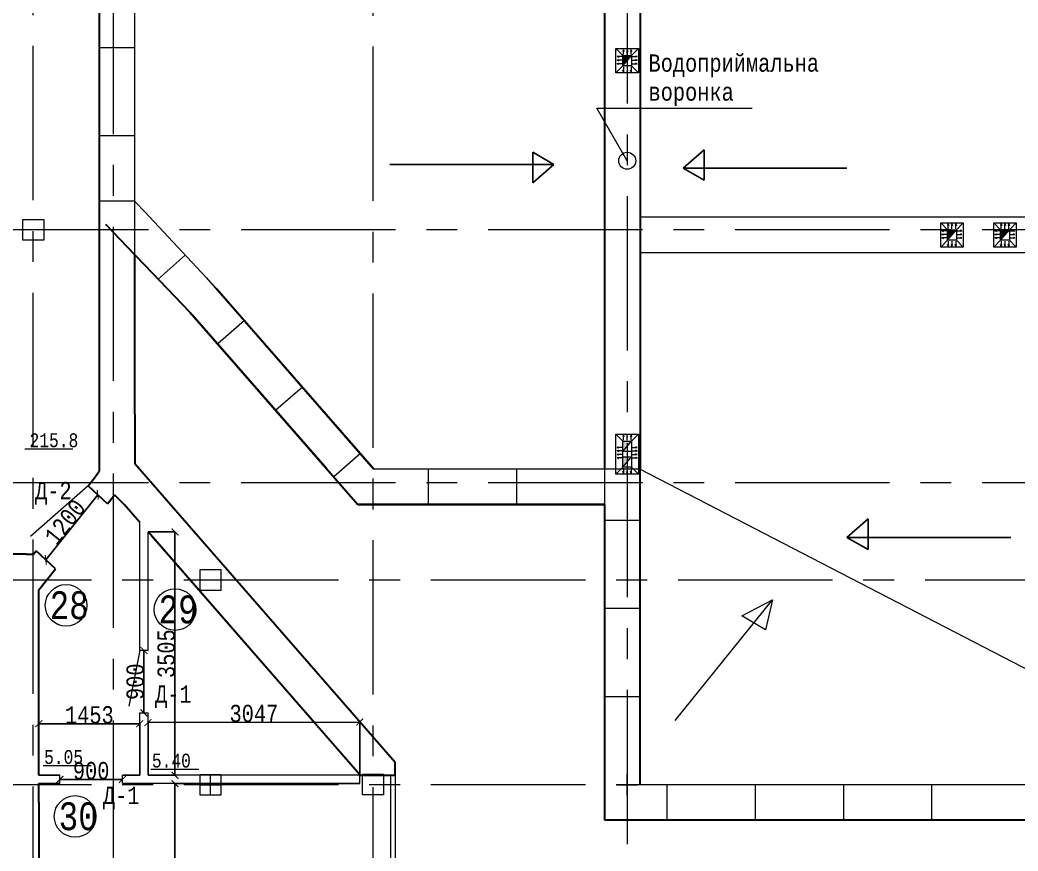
# Model space of a CAD drawing. Header units: millimetres. Extents: x -689206 to 4969298, y -1019800 to 703299.
# Drawn here: x 544764 to 559133, y -640249 to -628277 of the extents above; entities that cross this region are included whole.
import ezdxf

# ---------------------------------------------------------------- set-up
doc = ezdxf.new("R2010")
doc.units = ezdxf.units.MM
doc.linetypes.add('JIS_02_4.0', pattern=[5.5, 4, -1.5])
doc.linetypes.add('осеваяX2', pattern=[101.6, 63.5, -12.7, 12.7, -12.7])
doc.layers.add('кровля', color=211, linetype='Continuous')
doc.layers.add('четотам', color=7, linetype='Continuous')
for name, color, linetype, lineweight in [('несущие', 7, 'Continuous', 30), ('РАЗМЕРЫ', 7, 'Continuous', 9), ('сваи', 7, 'JIS_02_4.0', 30), ('стены', 7, 'Continuous', 20)]:
    doc.layers.add(name, color=color, linetype=linetype, lineweight=lineweight)
doc.styles.add('Аннотативный', font='isocteur.ttf', dxfattribs={"width": 0.7, "height": 250})
doc.dimstyles.new('Аннотативный', dxfattribs={"dimscale": 0, "dimtxt": 250, "dimasz": 100, "dimexe": 1.25, "dimexo": 0.625, "dimtad": 1, "dimdec": 0, "dimtxsty": 'Аннотативный', "dimblk": 'ARCHTICK', "dimcen": 2.5, "dimadec": 0, "dimazin": 0, "dimtfac": 1, "dimtdec": 0, "dimtmove": 0, "dimatfit": 3, "dimfxl": 1, "dimarcsym": 0})

# ---------------------------------------------------------------- blocks, each defined once
blk = doc.blocks.new('_ArchTick')
at = {"color": 0, "linetype": 'ByBlock', "const_width": 0.15}
blk.add_lwpolyline([(-0.5, -0.5), (0.5, 0.5)], dxfattribs=at)
blk = doc.blocks.new('*D4127')
at = {"layer": 'Defpoints', "color": 0, "lineweight": 9, "transparency": 16777216}
for p in [(546609, -635653), (546996, -635653), (546609, -639158)]:
    blk.add_point(p, dxfattribs=at)
at = {"layer": 'стены', "color": 0, "lineweight": -2, "transparency": 16777216}
for p, q in [((546610, -635653), (546998, -635653)), ((546996, -639158), (546996, -635653)), ((546610, -639158), (546998, -639158))]:
    blk.add_line(p, q, dxfattribs=at)
at = {"layer": 'стены', "color": 0, "lineweight": -2, "transparency": 16777216, "xscale": 100, "yscale": 100, "zscale": 100}
for p, rotation in [((546996, -635653), 90), ((546996, -639158), 270)]:
    blk.add_blockref('_ArchTick', p, dxfattribs=dict(at, rotation=rotation))
at = {"layer": 'стены', "color": 0, "lineweight": 5, "transparency": 16777216, "insert": (546871, -637406), "char_height": 250, "attachment_point": 5, "rotation": 90, "style": 'Аннотативный'}
blk.add_mtext('3505', dxfattribs=at)
blk = doc.blocks.new('*D4128')
at = {"layer": 'Defpoints', "color": 0, "lineweight": 9, "transparency": 16777216}
for p in [(549655, -638391), (546609, -639158), (549657, -639151)]:
    blk.add_point(p, dxfattribs=at)
at = {"layer": 'стены', "color": 0, "lineweight": -2, "transparency": 16777216}
for p, q in [((546608, -638398), (549655, -638391)), ((546609, -639158), (546608, -638397)), ((549657, -639151), (549655, -638390))]:
    blk.add_line(p, q, dxfattribs=at)
at = {"layer": 'стены', "color": 0, "lineweight": -2, "transparency": 16777216, "xscale": 100, "yscale": 100, "zscale": 100}
for p, rotation in [((546608, -638398), 180.1306317100902), ((549655, -638391), 0.1306317100901862)]:
    blk.add_blockref('_ArchTick', p, dxfattribs=dict(at, rotation=rotation))
at = {"layer": 'стены', "color": 0, "lineweight": 5, "transparency": 16777216, "insert": (548132, -638269), "char_height": 250, "attachment_point": 5, "rotation": 0.1306, "style": 'Аннотативный'}
blk.add_mtext('3047', dxfattribs=at)
blk = doc.blocks.new('*D4129')
at = {"layer": 'Defpoints', "color": 0, "lineweight": 9, "transparency": 16777216}
for p in [(545036, -638415), (545036, -639158), (546489, -639158)]:
    blk.add_point(p, dxfattribs=at)
at = {"layer": 'стены', "color": 0, "lineweight": -2, "transparency": 16777216}
for p, q in [((545036, -639158), (545036, -638413)), ((546489, -638415), (545036, -638415)), ((546489, -639158), (546489, -638413))]:
    blk.add_line(p, q, dxfattribs=at)
at = {"layer": 'стены', "color": 0, "lineweight": -2, "transparency": 16777216, "xscale": 100, "yscale": 100, "zscale": 100, "rotation": 180}
blk.add_blockref('_ArchTick', (545036, -638415), dxfattribs=at)
at = {"layer": 'стены', "color": 0, "lineweight": -2, "transparency": 16777216, "xscale": 100, "yscale": 100, "zscale": 100}
blk.add_blockref('_ArchTick', (546489, -638415), dxfattribs=at)
at = {"layer": 'стены', "color": 0, "lineweight": 5, "transparency": 16777216, "insert": (545763, -638289), "char_height": 250, "attachment_point": 5, "style": 'Аннотативный'}
blk.add_mtext('1453', dxfattribs=at)
blk = doc.blocks.new('*D4130')
at = {"layer": 'Defpoints', "color": 0, "lineweight": 9, "transparency": 16777216}
for p in [(549657, -639278), (546996, -642839), (549657, -642839)]:
    blk.add_point(p, dxfattribs=at)
at = {"layer": 'стены', "color": 0, "lineweight": -2, "transparency": 16777216}
for p, q in [((549656, -639278), (546995, -639278)), ((546996, -639278), (546996, -642839)), ((549656, -642839), (546995, -642839))]:
    blk.add_line(p, q, dxfattribs=at)
at = {"layer": 'стены', "color": 0, "lineweight": -2, "transparency": 16777216, "xscale": 100, "yscale": 100, "zscale": 100}
for p, rotation in [((546996, -639278), 90), ((546996, -642839), 270)]:
    blk.add_blockref('_ArchTick', p, dxfattribs=dict(at, rotation=rotation))
at = {"layer": 'стены', "color": 0, "lineweight": 5, "transparency": 16777216, "insert": (546871, -641059), "char_height": 250, "attachment_point": 5, "rotation": 90, "style": 'Аннотативный'}
blk.add_mtext('3560', dxfattribs=at)
blk = doc.blocks.new('*D4148')
at = {"layer": 'Defpoints', "color": 0, "lineweight": 9, "transparency": 16777216}
for p in [(546549, -637360), (546549, -637360), (546549, -638260)]:
    blk.add_point(p, dxfattribs=at)
at = {"layer": 'стены', "color": 0, "lineweight": -2, "transparency": 16777216}
for p, q in [((546549, -638260), (546549, -637360)), ((546550, -637360), (546551, -637360)), ((546550, -638260), (546551, -638260))]:
    blk.add_line(p, q, dxfattribs=at)
at = {"layer": 'стены', "color": 0, "lineweight": -2, "transparency": 16777216, "xscale": 100, "yscale": 100, "zscale": 100}
for p, rotation in [((546549, -637360), 90), ((546549, -638260), 270)]:
    blk.add_blockref('_ArchTick', p, dxfattribs=dict(at, rotation=rotation))
at = {"layer": 'стены', "color": 0, "lineweight": 5, "transparency": 16777216, "insert": (546424, -637810), "char_height": 250, "attachment_point": 5, "rotation": 90, "style": 'Аннотативный'}
blk.add_mtext('900', dxfattribs=at)
blk = doc.blocks.new('*D4149')
at = {"layer": 'Defpoints', "color": 0, "lineweight": 9, "transparency": 16777216}
for p in [(545339, -639218), (546239, -639218), (546239, -639218)]:
    blk.add_point(p, dxfattribs=at)
at = {"layer": 'стены', "color": 0, "lineweight": -2, "transparency": 16777216}
for p, q in [((545339, -639218), (545339, -639217)), ((545339, -639218), (546239, -639218)), ((546239, -639218), (546239, -639217))]:
    blk.add_line(p, q, dxfattribs=at)
at = {"layer": 'стены', "color": 0, "lineweight": -2, "transparency": 16777216, "xscale": 100, "yscale": 100, "zscale": 100, "rotation": 180}
blk.add_blockref('_ArchTick', (545339, -639218), dxfattribs=at)
at = {"layer": 'стены', "color": 0, "lineweight": -2, "transparency": 16777216, "xscale": 100, "yscale": 100, "zscale": 100}
blk.add_blockref('_ArchTick', (546239, -639218), dxfattribs=at)
at = {"layer": 'стены', "color": 0, "lineweight": 5, "transparency": 16777216, "insert": (545789, -639093), "char_height": 250, "attachment_point": 5, "style": 'Аннотативный'}
blk.add_mtext('900', dxfattribs=at)
blk = doc.blocks.new('*D4189')
at = {"layer": 'Defpoints', "color": 0, "linetype": 'ByBlock', "lineweight": 9, "transparency": 16777216}
for p in [(545884, -635116), (545136, -636055), (545136, -636055)]:
    blk.add_point(p, dxfattribs=at)
at = {"layer": 'РАЗМЕРЫ', "color": 0, "linetype": 'ByBlock', "lineweight": -2, "transparency": 16777216}
for p, q in [((545884, -635116), (545136, -636055)), ((545883, -635116), (545883, -635115)), ((545136, -636054), (545135, -636054))]:
    blk.add_line(p, q, dxfattribs=at)
at = {"layer": 'РАЗМЕРЫ', "color": 0, "linetype": 'ByBlock', "lineweight": -2, "transparency": 16777216, "xscale": 100, "yscale": 100, "zscale": 100}
for p, rotation in [((545884, -635116), 51.45090040616711), ((545136, -636055), 231.4509004061671)]:
    blk.add_blockref('_ArchTick', p, dxfattribs=dict(at, rotation=rotation))
at = {"layer": 'РАЗМЕРЫ', "color": 0, "linetype": 'ByBlock', "lineweight": 5, "transparency": 16777216, "insert": (545412, -635507), "char_height": 250, "attachment_point": 5, "rotation": 51.4509, "style": 'Аннотативный'}
blk.add_mtext('1200', dxfattribs=at)

msp = doc.modelspace()

# ---------------------------------------------------------------- hatches: boundary and pattern name
at = {"layer": 'кровля', "lineweight": 15, "true_color": 0x000000}
h = msp.add_hatch(color=18, dxfattribs=at)
h.dxf.hatch_style = 1
h.paths.add_polyline_path([(553451.1, -628729.4), (553459.3, -628729.4), (553451.1, -628705.7)])
h.paths.add_polyline_path([(553443, -628729.4), (553451.1, -628729.4), (553451.1, -628705.7)])
h = msp.add_hatch(color=18, dxfattribs=at)
h.dxf.hatch_style = 1
h.paths.add_polyline_path([(553506.4, -628729.4), (553514.5, -628729.4), (553506.4, -628705.7)])
h.paths.add_polyline_path([(553498.3, -628729.4), (553506.4, -628729.4), (553506.4, -628705.7)])
h = msp.add_hatch(color=18, dxfattribs=at)
h.dxf.hatch_style = 1
h.paths.add_polyline_path([(553561.7, -628705.7), (553553.5, -628729.4), (553561.7, -628729.4)])
h.paths.add_polyline_path([(553561.7, -628705.7), (553561.7, -628729.4), (553569.8, -628729.4)])
h = msp.add_hatch(color=18, dxfattribs=at)
h.dxf.hatch_style = 1
h.paths.add_polyline_path([(553362.4, -628805.1), (553386.1, -628813.2), (553386.1, -628805.1)])
h.paths.add_polyline_path([(553362.4, -628805.1), (553386.1, -628805.1), (553386.1, -628796.9)])
h = msp.add_hatch(color=18, dxfattribs=at)
h.dxf.hatch_style = 1
h.paths.add_polyline_path([(553362.4, -628856.3), (553386.1, -628864.5), (553386.1, -628856.3)])
h.paths.add_polyline_path([(553362.4, -628856.3), (553386.1, -628856.3), (553386.1, -628848.2)])
h = msp.add_hatch(color=18, dxfattribs=at)
h.dxf.hatch_style = 1
h.paths.add_polyline_path([(553386.1, -628907.6), (553386.1, -628899.5), (553362.4, -628907.6)])
h.paths.add_polyline_path([(553386.1, -628915.7), (553386.1, -628907.6), (553362.4, -628907.6)])
h = msp.add_hatch(color=18, dxfattribs=at)
h.dxf.hatch_style = 1
h.paths.add_polyline_path([(553626.7, -628805.1), (553626.7, -628813.2), (553650.4, -628805.1)])
h.paths.add_polyline_path([(553626.7, -628796.9), (553626.7, -628805.1), (553650.4, -628805.1)])
h = msp.add_hatch(color=18, dxfattribs=at)
h.dxf.hatch_style = 1
h.paths.add_polyline_path([(553626.7, -628856.3), (553626.7, -628864.5), (553650.4, -628856.3)])
h.paths.add_polyline_path([(553626.7, -628848.2), (553626.7, -628856.3), (553650.4, -628856.3)])
h = msp.add_hatch(color=18, dxfattribs=at)
h.dxf.hatch_style = 1
h.paths.add_polyline_path([(553650.4, -628907.6), (553626.7, -628899.5), (553626.7, -628907.6)])
h.paths.add_polyline_path([(553650.4, -628907.6), (553626.7, -628907.6), (553626.7, -628915.7)])
h = msp.add_hatch(color=18, dxfattribs=at)
h.dxf.hatch_style = 1
h.paths.add_polyline_path([(553459.3, -628999.7), (553451.1, -628999.7), (553451.1, -629023.4)])
h.paths.add_polyline_path([(553451.1, -628999.7), (553443, -628999.7), (553451.1, -629023.4)])
h = msp.add_hatch(color=18, dxfattribs=at)
h.dxf.hatch_style = 1
h.paths.add_polyline_path([(553514.5, -628999.7), (553506.4, -628999.7), (553506.4, -629023.4)])
h.paths.add_polyline_path([(553506.4, -628999.7), (553498.3, -628999.7), (553506.4, -629023.4)])
h = msp.add_hatch(color=18, dxfattribs=at)
h.dxf.hatch_style = 1
h.paths.add_polyline_path([(553561.7, -628999.7), (553553.5, -628999.7), (553561.7, -629023.4)])
h.paths.add_polyline_path([(553569.8, -628999.7), (553561.7, -628999.7), (553561.7, -629023.4)])
h = msp.add_hatch(color=18, dxfattribs=at)
h.dxf.hatch_style = 1
h.paths.add_polyline_path([(558127.1, -631239.4), (558135.2, -631239.4), (558127.1, -631215.7)])
h.paths.add_polyline_path([(558118.9, -631239.4), (558127.1, -631239.4), (558127.1, -631215.7)])
h = msp.add_hatch(color=18, dxfattribs=at)
h.dxf.hatch_style = 1
h.paths.add_polyline_path([(558182.3, -631239.4), (558190.5, -631239.4), (558182.3, -631215.7)])
h.paths.add_polyline_path([(558174.2, -631239.4), (558182.3, -631239.4), (558182.3, -631215.7)])
h = msp.add_hatch(color=18, dxfattribs=at)
h.dxf.hatch_style = 1
h.paths.add_polyline_path([(558237.6, -631215.7), (558229.5, -631239.4), (558237.6, -631239.4)])
h.paths.add_polyline_path([(558237.6, -631215.7), (558237.6, -631239.4), (558245.8, -631239.4)])
h = msp.add_hatch(color=18, dxfattribs=at)
h.dxf.hatch_style = 1
h.paths.add_polyline_path([(558890.1, -631239.4), (558898.2, -631239.4), (558890.1, -631215.7)])
h.paths.add_polyline_path([(558881.9, -631239.4), (558890.1, -631239.4), (558890.1, -631215.7)])
h = msp.add_hatch(color=18, dxfattribs=at)
h.dxf.hatch_style = 1
h.paths.add_polyline_path([(558945.3, -631239.4), (558953.5, -631239.4), (558945.3, -631215.7)])
h.paths.add_polyline_path([(558937.2, -631239.4), (558945.3, -631239.4), (558945.3, -631215.7)])
h = msp.add_hatch(color=18, dxfattribs=at)
h.dxf.hatch_style = 1
h.paths.add_polyline_path([(559000.6, -631215.7), (558992.5, -631239.4), (559000.6, -631239.4)])
h.paths.add_polyline_path([(559000.6, -631215.7), (559000.6, -631239.4), (559008.8, -631239.4)])
h = msp.add_hatch(color=18, dxfattribs=at)
h.dxf.hatch_style = 1
h.paths.add_polyline_path([(558038.4, -631315.1), (558062, -631323.2), (558062, -631315.1)])
h.paths.add_polyline_path([(558038.4, -631315.1), (558062, -631315.1), (558062, -631306.9)])
h = msp.add_hatch(color=18, dxfattribs=at)
h.dxf.hatch_style = 1
h.paths.add_polyline_path([(558038.4, -631366.3), (558062, -631374.5), (558062, -631366.3)])
h.paths.add_polyline_path([(558038.4, -631366.3), (558062, -631366.3), (558062, -631358.2)])
h = msp.add_hatch(color=18, dxfattribs=at)
h.dxf.hatch_style = 1
h.paths.add_polyline_path([(558302.7, -631315.1), (558302.7, -631323.2), (558326.3, -631315.1)])
h.paths.add_polyline_path([(558302.7, -631306.9), (558302.7, -631315.1), (558326.3, -631315.1)])
h = msp.add_hatch(color=18, dxfattribs=at)
h.dxf.hatch_style = 1
h.paths.add_polyline_path([(558302.7, -631366.3), (558302.7, -631374.5), (558326.3, -631366.3)])
h.paths.add_polyline_path([(558302.7, -631358.2), (558302.7, -631366.3), (558326.3, -631366.3)])
h = msp.add_hatch(color=18, dxfattribs=at)
h.dxf.hatch_style = 1
h.paths.add_polyline_path([(558801.4, -631315.1), (558825, -631323.2), (558825, -631315.1)])
h.paths.add_polyline_path([(558801.4, -631315.1), (558825, -631315.1), (558825, -631306.9)])
h = msp.add_hatch(color=18, dxfattribs=at)
h.dxf.hatch_style = 1
h.paths.add_polyline_path([(558801.4, -631366.3), (558825, -631374.5), (558825, -631366.3)])
h.paths.add_polyline_path([(558801.4, -631366.3), (558825, -631366.3), (558825, -631358.2)])
h = msp.add_hatch(color=18, dxfattribs=at)
h.dxf.hatch_style = 1
h.paths.add_polyline_path([(559065.7, -631315.1), (559065.7, -631323.2), (559089.3, -631315.1)])
h.paths.add_polyline_path([(559065.7, -631306.9), (559065.7, -631315.1), (559089.3, -631315.1)])
h = msp.add_hatch(color=18, dxfattribs=at)
h.dxf.hatch_style = 1
h.paths.add_polyline_path([(559065.7, -631366.3), (559065.7, -631374.5), (559089.3, -631366.3)])
h.paths.add_polyline_path([(559065.7, -631358.2), (559065.7, -631366.3), (559089.3, -631366.3)])
h = msp.add_hatch(color=18, dxfattribs=at)
h.dxf.hatch_style = 1
h.paths.add_polyline_path([(558062, -631417.6), (558062, -631409.5), (558038.4, -631417.6)])
h.paths.add_polyline_path([(558062, -631425.7), (558062, -631417.6), (558038.4, -631417.6)])
h = msp.add_hatch(color=18, dxfattribs=at)
h.dxf.hatch_style = 1
h.paths.add_polyline_path([(558135.2, -631509.7), (558127.1, -631509.7), (558127.1, -631533.4)])
h.paths.add_polyline_path([(558127.1, -631509.7), (558118.9, -631509.7), (558127.1, -631533.4)])
h = msp.add_hatch(color=18, dxfattribs=at)
h.dxf.hatch_style = 1
h.paths.add_polyline_path([(558190.5, -631509.7), (558182.3, -631509.7), (558182.3, -631533.4)])
h.paths.add_polyline_path([(558182.3, -631509.7), (558174.2, -631509.7), (558182.3, -631533.4)])
h = msp.add_hatch(color=18, dxfattribs=at)
h.dxf.hatch_style = 1
h.paths.add_polyline_path([(558237.6, -631509.7), (558229.5, -631509.7), (558237.6, -631533.4)])
h.paths.add_polyline_path([(558245.8, -631509.7), (558237.6, -631509.7), (558237.6, -631533.4)])
h = msp.add_hatch(color=18, dxfattribs=at)
h.dxf.hatch_style = 1
h.paths.add_polyline_path([(558326.3, -631417.6), (558302.7, -631409.5), (558302.7, -631417.6)])
h.paths.add_polyline_path([(558326.3, -631417.6), (558302.7, -631417.6), (558302.7, -631425.7)])
h = msp.add_hatch(color=18, dxfattribs=at)
h.dxf.hatch_style = 1
h.paths.add_polyline_path([(558825, -631417.6), (558825, -631409.5), (558801.4, -631417.6)])
h.paths.add_polyline_path([(558825, -631425.7), (558825, -631417.6), (558801.4, -631417.6)])
h = msp.add_hatch(color=18, dxfattribs=at)
h.dxf.hatch_style = 1
h.paths.add_polyline_path([(558898.2, -631509.7), (558890.1, -631509.7), (558890.1, -631533.4)])
h.paths.add_polyline_path([(558890.1, -631509.7), (558881.9, -631509.7), (558890.1, -631533.4)])
h = msp.add_hatch(color=18, dxfattribs=at)
h.dxf.hatch_style = 1
h.paths.add_polyline_path([(558953.5, -631509.7), (558945.3, -631509.7), (558945.3, -631533.4)])
h.paths.add_polyline_path([(558945.3, -631509.7), (558937.2, -631509.7), (558945.3, -631533.4)])
h = msp.add_hatch(color=18, dxfattribs=at)
h.dxf.hatch_style = 1
h.paths.add_polyline_path([(559000.6, -631509.7), (558992.5, -631509.7), (559000.6, -631533.4)])
h.paths.add_polyline_path([(559008.8, -631509.7), (559000.6, -631509.7), (559000.6, -631533.4)])
h = msp.add_hatch(color=18, dxfattribs=at)
h.dxf.hatch_style = 1
h.paths.add_polyline_path([(559089.3, -631417.6), (559065.7, -631409.5), (559065.7, -631417.6)])
h.paths.add_polyline_path([(559089.3, -631417.6), (559065.7, -631417.6), (559065.7, -631425.7)])
at = {"layer": 'кровля', "lineweight": 15}
h = msp.add_hatch(color=7, dxfattribs=at)
h.dxf.hatch_style = 1
h.paths.add_polyline_path([(553451.1, -634283.1), (553459.3, -634283.1), (553451.1, -634259.5)])
h.paths.add_polyline_path([(553443, -634283.1), (553451.1, -634283.1), (553451.1, -634259.5)])
h = msp.add_hatch(color=7, dxfattribs=at)
h.dxf.hatch_style = 1
h.paths.add_polyline_path([(553506.4, -634283.1), (553514.5, -634283.1), (553506.4, -634259.5)])
h.paths.add_polyline_path([(553498.3, -634283.1), (553506.4, -634283.1), (553506.4, -634259.5)])
h = msp.add_hatch(color=7, dxfattribs=at)
h.dxf.hatch_style = 1
h.paths.add_polyline_path([(553561.7, -634259.5), (553553.5, -634283.1), (553561.7, -634283.1)])
h.paths.add_polyline_path([(553561.7, -634259.5), (553561.7, -634283.1), (553569.8, -634283.1)])
h = msp.add_hatch(color=7, dxfattribs=at)
h.dxf.hatch_style = 1
h.paths.add_polyline_path([(553362.4, -634433.8), (553386.1, -634441.9), (553386.1, -634433.8)])
h.paths.add_polyline_path([(553362.4, -634433.8), (553386.1, -634433.8), (553386.1, -634425.6)])
h = msp.add_hatch(color=7, dxfattribs=at)
h.dxf.hatch_style = 1
h.paths.add_polyline_path([(553362.4, -634483.6), (553386.1, -634491.7), (553386.1, -634483.6)])
h.paths.add_polyline_path([(553362.4, -634483.6), (553386.1, -634483.6), (553386.1, -634475.4)])
h = msp.add_hatch(color=7, dxfattribs=at)
h.dxf.hatch_style = 1
h.paths.add_polyline_path([(553362.4, -634534.8), (553386.1, -634543), (553386.1, -634534.8)])
h.paths.add_polyline_path([(553362.4, -634534.8), (553386.1, -634534.8), (553386.1, -634526.7)])
h = msp.add_hatch(color=7, dxfattribs=at)
h.dxf.hatch_style = 1
h.paths.add_polyline_path([(553626.7, -634433.8), (553626.7, -634441.9), (553650.4, -634433.8)])
h.paths.add_polyline_path([(553626.7, -634425.6), (553626.7, -634433.8), (553650.4, -634433.8)])
h = msp.add_hatch(color=7, dxfattribs=at)
h.dxf.hatch_style = 1
h.paths.add_polyline_path([(553626.7, -634483.6), (553626.7, -634491.7), (553650.4, -634483.6)])
h.paths.add_polyline_path([(553626.7, -634475.4), (553626.7, -634483.6), (553650.4, -634483.6)])
h = msp.add_hatch(color=7, dxfattribs=at)
h.dxf.hatch_style = 1
h.paths.add_polyline_path([(553626.7, -634534.8), (553626.7, -634543), (553650.4, -634534.8)])
h.paths.add_polyline_path([(553626.7, -634526.7), (553626.7, -634534.8), (553650.4, -634534.8)])
h = msp.add_hatch(color=7, dxfattribs=at)
h.dxf.hatch_style = 1
h.paths.add_polyline_path([(553386.1, -634586.1), (553386.1, -634577.9), (553362.4, -634586.1)])
h.paths.add_polyline_path([(553386.1, -634594.2), (553386.1, -634586.1), (553362.4, -634586.1)])
h = msp.add_hatch(color=7, dxfattribs=at)
h.dxf.hatch_style = 1
h.paths.add_polyline_path([(553650.4, -634586.1), (553626.7, -634577.9), (553626.7, -634586.1)])
h.paths.add_polyline_path([(553650.4, -634586.1), (553626.7, -634586.1), (553626.7, -634594.2)])
h = msp.add_hatch(color=7, dxfattribs=at)
h.dxf.hatch_style = 1
h.paths.add_polyline_path([(553451.1, -634803.4), (553459.3, -634779.7), (553451.1, -634779.7)])
h.paths.add_polyline_path([(553451.1, -634803.4), (553451.1, -634779.7), (553443, -634779.7)])
h = msp.add_hatch(color=7, dxfattribs=at)
h.dxf.hatch_style = 1
h.paths.add_polyline_path([(553506.4, -634803.4), (553514.5, -634779.7), (553506.4, -634779.7)])
h.paths.add_polyline_path([(553506.4, -634803.4), (553506.4, -634779.7), (553498.3, -634779.7)])
h = msp.add_hatch(color=7, dxfattribs=at)
h.dxf.hatch_style = 1
h.paths.add_polyline_path([(553561.7, -634779.7), (553553.5, -634779.7), (553561.7, -634803.4)])
h.paths.add_polyline_path([(553569.8, -634779.7), (553561.7, -634779.7), (553561.7, -634803.4)])
at = {"layer": 'РАЗМЕРЫ', "lineweight": 20, "ltscale": 150}
h = msp.add_hatch(color=256, dxfattribs=at)
h.dxf.hatch_style = 1
h.paths.add_polyline_path([(553568.9, -628789.5), (553443.9, -628789.5), (553443.9, -628939.5)])
h = msp.add_hatch(color=256, dxfattribs=at)
h.dxf.hatch_style = 1
h.paths.add_polyline_path([(558244.8, -631299.5), (558119.8, -631299.5), (558119.8, -631449.5)])
h = msp.add_hatch(color=256, dxfattribs=at)
h.dxf.hatch_style = 1
h.paths.add_polyline_path([(559007.8, -631299.5), (558882.8, -631299.5), (558882.8, -631449.5)])
h = msp.add_hatch(color=256, dxfattribs=at)
h.dxf.hatch_style = 1
h.paths.add_polyline_path([(553568.9, -634344.5), (553443.9, -634344.5), (553443.9, -634494.5)])
h.paths.add_polyline_path([(553568.9, -634568.3), (553443.9, -634568.3), (553443.9, -634718.3)])

# ---------------------------------------------------------------- linework, layer by layer
at = {"layer": 'кровля', "color": 18, "lineweight": 15, "true_color": 0x000000}
for p, q in [((553443.9, -628789.5), (553343.9, -628689.5)), ((553451.1, -628705.7), (553443, -628729.4)), ((553443, -628729.4), (553451.1, -628729.4)), ((553451.1, -628775.7), (553451.1, -628705.7)), ((553451.1, -628705.7), (553459.3, -628729.4)), ((553459.3, -628729.4), (553451.1, -628729.4)), ((553506.4, -628775.7), (553506.4, -628705.7)), ((553506.4, -628705.7), (553514.5, -628729.4)), ((553514.5, -628729.4), (553506.4, -628729.4)), ((553561.7, -628705.7), (553553.5, -628729.4)), ((553553.5, -628729.4), (553561.7, -628729.4)), ((553561.7, -628775.7), (553561.7, -628705.7)), ((553561.7, -628705.7), (553569.8, -628729.4)), ((553569.8, -628729.4), (553561.7, -628729.4)), ((553568.9, -628789.5), (553668.9, -628689.5)), ((553362.4, -628805.1), (553386.1, -628796.9)), ((553432.4, -628805.1), (553362.4, -628805.1)), ((553362.4, -628805.1), (553386.1, -628813.2)), ((553362.4, -628856.3), (553386.1, -628848.2)), ((553432.4, -628856.3), (553362.4, -628856.3)), ((553362.4, -628856.3), (553386.1, -628864.5)), ((553362.4, -628907.6), (553386.1, -628899.5)), ((553432.4, -628907.6), (553362.4, -628907.6)), ((553362.4, -628907.6), (553386.1, -628915.7)), ((553386.1, -628796.9), (553386.1, -628805.1)), ((553386.1, -628813.2), (553386.1, -628805.1)), ((553386.1, -628848.2), (553386.1, -628856.3)), ((553386.1, -628864.5), (553386.1, -628856.3)), ((553386.1, -628899.5), (553386.1, -628907.6)), ((553386.1, -628915.7), (553386.1, -628907.6)), ((553580.4, -628805.1), (553650.4, -628805.1)), ((553580.4, -628856.3), (553650.4, -628856.3)), ((553580.4, -628907.6), (553650.4, -628907.6)), ((553650.4, -628805.1), (553626.7, -628796.9)), ((553626.7, -628796.9), (553626.7, -628805.1)), ((553650.4, -628805.1), (553626.7, -628813.2)), ((553626.7, -628813.2), (553626.7, -628805.1)), ((553650.4, -628856.3), (553626.7, -628848.2)), ((553626.7, -628848.2), (553626.7, -628856.3)), ((553650.4, -628856.3), (553626.7, -628864.5)), ((553626.7, -628864.5), (553626.7, -628856.3)), ((553650.4, -628907.6), (553626.7, -628899.5)), ((553626.7, -628899.5), (553626.7, -628907.6)), ((553650.4, -628907.6), (553626.7, -628915.7)), ((553626.7, -628915.7), (553626.7, -628907.6)), ((553443.9, -628939.5), (553343.9, -629039.5)), ((553451.1, -629023.4), (553443, -628999.7)), ((553443, -628999.7), (553451.1, -628999.7)), ((553451.1, -628953.4), (553451.1, -629023.4)), ((553451.1, -629023.4), (553459.3, -628999.7)), ((553459.3, -628999.7), (553451.1, -628999.7)), ((553506.4, -628953.4), (553506.4, -629023.4)), ((553506.4, -629023.4), (553514.5, -628999.7)), ((553514.5, -628999.7), (553506.4, -628999.7)), ((553561.7, -629023.4), (553553.5, -628999.7)), ((553553.5, -628999.7), (553561.7, -628999.7)), ((553561.7, -628953.4), (553561.7, -629023.4)), ((553561.7, -629023.4), (553569.8, -628999.7)), ((553569.8, -628999.7), (553561.7, -628999.7)), ((553568.9, -628939.5), (553668.9, -629039.5)), ((558119.8, -631299.5), (558019.8, -631199.5)), ((558127.1, -631215.7), (558118.9, -631239.4)), ((558127.1, -631285.7), (558127.1, -631215.7)), ((558127.1, -631215.7), (558135.2, -631239.4)), ((558182.3, -631215.7), (558174.2, -631239.4)), ((558182.3, -631285.7), (558182.3, -631215.7)), ((558182.3, -631215.7), (558190.5, -631239.4)), ((558237.6, -631215.7), (558229.5, -631239.4)), ((558237.6, -631285.7), (558237.6, -631215.7)), ((558237.6, -631215.7), (558245.8, -631239.4)), ((558244.8, -631299.5), (558344.8, -631199.5)), ((558882.8, -631299.5), (558782.8, -631199.5)), ((558890.1, -631215.7), (558881.9, -631239.4)), ((558890.1, -631285.7), (558890.1, -631215.7)), ((558890.1, -631215.7), (558898.2, -631239.4)), ((558945.3, -631215.7), (558937.2, -631239.4)), ((558945.3, -631285.7), (558945.3, -631215.7)), ((558945.3, -631215.7), (558953.5, -631239.4)), ((559000.6, -631215.7), (558992.5, -631239.4)), ((559000.6, -631285.7), (559000.6, -631215.7)), ((559000.6, -631215.7), (559008.8, -631239.4)), ((559007.8, -631299.5), (559107.8, -631199.5)), ((558038.4, -631315.1), (558062, -631306.9)), ((558108.4, -631315.1), (558038.4, -631315.1)), ((558038.4, -631315.1), (558062, -631323.2)), ((558038.4, -631366.3), (558062, -631358.2)), ((558108.4, -631366.3), (558038.4, -631366.3)), ((558038.4, -631366.3), (558062, -631374.5)), ((558062, -631306.9), (558062, -631315.1)), ((558062, -631323.2), (558062, -631315.1)), ((558062, -631358.2), (558062, -631366.3)), ((558062, -631374.5), (558062, -631366.3)), ((558118.9, -631239.4), (558127.1, -631239.4)), ((558135.2, -631239.4), (558127.1, -631239.4)), ((558174.2, -631239.4), (558182.3, -631239.4)), ((558190.5, -631239.4), (558182.3, -631239.4)), ((558229.5, -631239.4), (558237.6, -631239.4)), ((558245.8, -631239.4), (558237.6, -631239.4)), ((558256.3, -631315.1), (558326.3, -631315.1)), ((558256.3, -631366.3), (558326.3, -631366.3)), ((558326.3, -631315.1), (558302.7, -631306.9)), ((558302.7, -631306.9), (558302.7, -631315.1)), ((558326.3, -631315.1), (558302.7, -631323.2)), ((558302.7, -631323.2), (558302.7, -631315.1)), ((558326.3, -631366.3), (558302.7, -631358.2)), ((558302.7, -631358.2), (558302.7, -631366.3)), ((558326.3, -631366.3), (558302.7, -631374.5)), ((558302.7, -631374.5), (558302.7, -631366.3)), ((558801.4, -631315.1), (558825, -631306.9)), ((558871.4, -631315.1), (558801.4, -631315.1)), ((558801.4, -631315.1), (558825, -631323.2)), ((558801.4, -631366.3), (558825, -631358.2)), ((558871.4, -631366.3), (558801.4, -631366.3)), ((558801.4, -631366.3), (558825, -631374.5)), ((558825, -631306.9), (558825, -631315.1)), ((558825, -631323.2), (558825, -631315.1)), ((558825, -631358.2), (558825, -631366.3)), ((558825, -631374.5), (558825, -631366.3)), ((558881.9, -631239.4), (558890.1, -631239.4)), ((558898.2, -631239.4), (558890.1, -631239.4)), ((558937.2, -631239.4), (558945.3, -631239.4)), ((558953.5, -631239.4), (558945.3, -631239.4)), ((558992.5, -631239.4), (559000.6, -631239.4)), ((559008.8, -631239.4), (559000.6, -631239.4)), ((559019.3, -631315.1), (559089.3, -631315.1)), ((559019.3, -631366.3), (559089.3, -631366.3)), ((559089.3, -631315.1), (559065.7, -631306.9)), ((559065.7, -631306.9), (559065.7, -631315.1)), ((559089.3, -631315.1), (559065.7, -631323.2)), ((559065.7, -631323.2), (559065.7, -631315.1)), ((559089.3, -631366.3), (559065.7, -631358.2)), ((559065.7, -631358.2), (559065.7, -631366.3)), ((559089.3, -631366.3), (559065.7, -631374.5)), ((559065.7, -631374.5), (559065.7, -631366.3)), ((558119.8, -631449.5), (558019.8, -631549.5)), ((558038.4, -631417.6), (558062, -631409.5)), ((558108.4, -631417.6), (558038.4, -631417.6)), ((558038.4, -631417.6), (558062, -631425.7)), ((558062, -631409.5), (558062, -631417.6)), ((558062, -631425.7), (558062, -631417.6)), ((558127.1, -631533.4), (558118.9, -631509.7)), ((558118.9, -631509.7), (558127.1, -631509.7)), ((558127.1, -631463.4), (558127.1, -631533.4)), ((558127.1, -631533.4), (558135.2, -631509.7)), ((558135.2, -631509.7), (558127.1, -631509.7)), ((558182.3, -631533.4), (558174.2, -631509.7)), ((558174.2, -631509.7), (558182.3, -631509.7)), ((558182.3, -631463.4), (558182.3, -631533.4)), ((558182.3, -631533.4), (558190.5, -631509.7)), ((558190.5, -631509.7), (558182.3, -631509.7)), ((558237.6, -631533.4), (558229.5, -631509.7)), ((558229.5, -631509.7), (558237.6, -631509.7)), ((558237.6, -631463.4), (558237.6, -631533.4)), ((558237.6, -631533.4), (558245.8, -631509.7)), ((558245.8, -631509.7), (558237.6, -631509.7)), ((558244.8, -631449.5), (558344.8, -631549.5)), ((558256.3, -631417.6), (558326.3, -631417.6)), ((558326.3, -631417.6), (558302.7, -631409.5)), ((558302.7, -631409.5), (558302.7, -631417.6)), ((558326.3, -631417.6), (558302.7, -631425.7)), ((558302.7, -631425.7), (558302.7, -631417.6)), ((558882.8, -631449.5), (558782.8, -631549.5)), ((558801.4, -631417.6), (558825, -631409.5)), ((558871.4, -631417.6), (558801.4, -631417.6)), ((558801.4, -631417.6), (558825, -631425.7)), ((558825, -631409.5), (558825, -631417.6)), ((558825, -631425.7), (558825, -631417.6)), ((558890.1, -631533.4), (558881.9, -631509.7)), ((558881.9, -631509.7), (558890.1, -631509.7)), ((558890.1, -631463.4), (558890.1, -631533.4)), ((558890.1, -631533.4), (558898.2, -631509.7)), ((558898.2, -631509.7), (558890.1, -631509.7)), ((558945.3, -631533.4), (558937.2, -631509.7)), ((558937.2, -631509.7), (558945.3, -631509.7)), ((558945.3, -631463.4), (558945.3, -631533.4)), ((558945.3, -631533.4), (558953.5, -631509.7)), ((558953.5, -631509.7), (558945.3, -631509.7)), ((559000.6, -631533.4), (558992.5, -631509.7)), ((558992.5, -631509.7), (559000.6, -631509.7)), ((559000.6, -631463.4), (559000.6, -631533.4)), ((559000.6, -631533.4), (559008.8, -631509.7)), ((559008.8, -631509.7), (559000.6, -631509.7)), ((559007.8, -631449.5), (559107.8, -631549.5)), ((559019.3, -631417.6), (559089.3, -631417.6)), ((559089.3, -631417.6), (559065.7, -631409.5)), ((559065.7, -631409.5), (559065.7, -631417.6)), ((559089.3, -631417.6), (559065.7, -631425.7)), ((559065.7, -631425.7), (559065.7, -631417.6))]:
    msp.add_line(p, q, dxfattribs=at)
at = {"layer": 'кровля', "color": 7, "lineweight": 15}
for p, q in [((553443.9, -634344.5), (553343.9, -634244.5)), ((553568.9, -634344.5), (553668.9, -634244.5)), ((553451.1, -634259.5), (553443, -634283.1)), ((553443, -634283.1), (553451.1, -634283.1)), ((553451.1, -634329.5), (553451.1, -634259.5)), ((553451.1, -634259.5), (553459.3, -634283.1)), ((553459.3, -634283.1), (553451.1, -634283.1)), ((553498.3, -634283.1), (553506.4, -634283.1)), ((553506.4, -634329.5), (553506.4, -634259.5)), ((553514.5, -634283.1), (553506.4, -634283.1)), ((553561.7, -634259.5), (553553.5, -634283.1)), ((553553.5, -634283.1), (553561.7, -634283.1)), ((553561.7, -634329.5), (553561.7, -634259.5)), ((553561.7, -634259.5), (553569.8, -634283.1)), ((553569.8, -634283.1), (553561.7, -634283.1)), ((553362.4, -634433.8), (553386.1, -634425.6)), ((553432.4, -634433.8), (553362.4, -634433.8)), ((553362.4, -634433.8), (553386.1, -634441.9)), ((553362.4, -634483.6), (553386.1, -634475.4)), ((553432.4, -634483.6), (553362.4, -634483.6)), ((553362.4, -634483.6), (553386.1, -634491.7)), ((553362.4, -634534.8), (553386.1, -634526.7)), ((553432.4, -634534.8), (553362.4, -634534.8)), ((553362.4, -634534.8), (553386.1, -634543)), ((553386.1, -634425.6), (553386.1, -634433.8)), ((553386.1, -634441.9), (553386.1, -634433.8)), ((553386.1, -634475.4), (553386.1, -634483.6)), ((553386.1, -634491.7), (553386.1, -634483.6)), ((553386.1, -634526.7), (553386.1, -634534.8)), ((553386.1, -634543), (553386.1, -634534.8)), ((553580.4, -634433.8), (553650.4, -634433.8)), ((553580.4, -634483.6), (553650.4, -634483.6)), ((553580.4, -634534.8), (553650.4, -634534.8)), ((553650.4, -634433.8), (553626.7, -634425.6)), ((553626.7, -634425.6), (553626.7, -634433.8)), ((553650.4, -634433.8), (553626.7, -634441.9)), ((553626.7, -634441.9), (553626.7, -634433.8)), ((553650.4, -634483.6), (553626.7, -634475.4)), ((553626.7, -634475.4), (553626.7, -634483.6)), ((553650.4, -634483.6), (553626.7, -634491.7)), ((553626.7, -634491.7), (553626.7, -634483.6)), ((553650.4, -634534.8), (553626.7, -634526.7)), ((553626.7, -634526.7), (553626.7, -634534.8)), ((553650.4, -634534.8), (553626.7, -634543)), ((553626.7, -634543), (553626.7, -634534.8)), ((553362.4, -634586.1), (553386.1, -634577.9)), ((553432.4, -634586.1), (553362.4, -634586.1)), ((553362.4, -634586.1), (553386.1, -634594.2)), ((553386.1, -634577.9), (553386.1, -634586.1)), ((553386.1, -634594.2), (553386.1, -634586.1)), ((553580.4, -634586.1), (553650.4, -634586.1)), ((553650.4, -634586.1), (553626.7, -634577.9)), ((553626.7, -634577.9), (553626.7, -634586.1)), ((553650.4, -634586.1), (553626.7, -634594.2)), ((553626.7, -634594.2), (553626.7, -634586.1)), ((553443.9, -634718.3), (553343.9, -634818.3)), ((553451.1, -634803.4), (553443, -634779.7)), ((553443, -634779.7), (553451.1, -634779.7)), ((553451.1, -634733.4), (553451.1, -634803.4)), ((553451.1, -634803.4), (553459.3, -634779.7)), ((553459.3, -634779.7), (553451.1, -634779.7)), ((553506.4, -634803.4), (553498.3, -634779.7)), ((553506.4, -634733.4), (553506.4, -634803.4)), ((553506.4, -634803.4), (553514.5, -634779.7)), ((553561.7, -634803.4), (553553.5, -634779.7)), ((553553.5, -634779.7), (553561.7, -634779.7)), ((553561.7, -634733.4), (553561.7, -634803.4)), ((553561.7, -634803.4), (553569.8, -634779.7)), ((553569.8, -634779.7), (553561.7, -634779.7)), ((553568.9, -634718.3), (553668.9, -634818.3))]:
    msp.add_line(p, q, dxfattribs=at)
at = {"layer": 'кровля', "color": 18, "lineweight": 15, "true_color": 0x000000}
for points in [[(553343.9, -628689.5), (553668.9, -628689.5), (553668.9, -629039.5), (553343.9, -629039.5)], [(553443.9, -628789.5), (553568.9, -628789.5), (553568.9, -628939.5), (553443.9, -628939.5)], [(558019.8, -631199.5), (558344.8, -631199.5), (558344.8, -631549.5), (558019.8, -631549.5)], [(558782.8, -631199.5), (559107.8, -631199.5), (559107.8, -631549.5), (558782.8, -631549.5)], [(558119.8, -631299.5), (558244.8, -631299.5), (558244.8, -631449.5), (558119.8, -631449.5)], [(558882.8, -631299.5), (559007.8, -631299.5), (559007.8, -631449.5), (558882.8, -631449.5)]]:
    msp.add_lwpolyline(points, close=True, dxfattribs=at)
at = {"layer": 'кровля', "color": 7, "lineweight": 15}
for points in [[(553343.9, -634244.5), (553668.9, -634244.5), (553668.9, -634818.3), (553343.9, -634818.3)], [(553443.9, -634344.5), (553568.9, -634344.5), (553568.9, -634718.3), (553443.9, -634718.3)]]:
    msp.add_lwpolyline(points, close=True, dxfattribs=at)
at = {"layer": 'несущие', "lineweight": 30}
for p, q in [((546416.2, -633957.6), (546416.5, -634669.4)), ((545906.2, -634435), (545906.2, -634778))]:
    msp.add_line(p, q, dxfattribs=at)
at = {"layer": 'несущие', "color": 18, "linetype": 'ByBlock', "lineweight": 30, "true_color": 0x000000}
msp.add_line((549656.5, -639158.3), (550166.5, -639158.3), dxfattribs=at)
at = {"layer": 'РАЗМЕРЫ', "linetype": 'осеваяX2', "lineweight": 5, "ltscale": 35}
for p, q in [((544956.5, -655764.7), (544956.5, -605923.3)), ((546106.2, -620587.2), (546106.2, -655764.7)), ((571506.4, -631300.3), (504453.7, -631300.3)), ((571506.4, -634945), (504453.7, -634945))]:
    msp.add_line(p, q, dxfattribs=at)
at = {"layer": 'РАЗМЕРЫ', "lineweight": 30, "ltscale": 150}
for p, q in [((553185.5, -634746.2), (553185.5, -620071.9)), ((553695.4, -620071.9), (553695.4, -634746.2))]:
    msp.add_line(p, q, dxfattribs=at)
at = {"layer": 'РАЗМЕРЫ', "linetype": 'ByBlock', "lineweight": 20}
for p, q in [((546416.2, -630889.1), (546416.2, -624371.7)), ((546432.5, -630906.2), (546416.2, -630889.1)), ((546562.4, -631043.2), (546432.5, -630906.2)), ((547373.5, -631911.7), (546562.4, -631043.2)), ((547373.5, -631911.7), (546562.4, -631043.2))]:
    msp.add_line(p, q, dxfattribs=at)
at = {"layer": 'РАЗМЕРЫ', "lineweight": 20, "ltscale": 150}
for p, q in [((545906.3, -628671.5), (546416.6, -628671.5)), ((553506.4, -630304.5), (553068.2, -629545.6)), ((553068.2, -629545.6), (555305.3, -629545.6)), ((545906.1, -629941.5), (546416.3, -629941.5)), ((546416.2, -630889.1), (545906.2, -630889.1)), ((546416.2, -631658), (546416.2, -630889.1)), ((547144.6, -631666.6), (546753.6, -632008.9)), ((547995.9, -632608.4), (547612.2, -632943.2)), ((548830.9, -633565.3), (548447.2, -633900.1)), ((549665.9, -634522.2), (549282.2, -634857)), ((550645.5, -635256.2), (550645.5, -634746.2)), ((551915.5, -635256.2), (551915.5, -634746.2)), ((553185.5, -635256.2), (553185.5, -634746.2)), ((553185.5, -635482.3), (553695.4, -635482.3)), ((553185.5, -636752.3), (553695.4, -636752.3)), ((553185.5, -638022.3), (553695.4, -638022.3)), ((554078.4, -639292.3), (554078.4, -639802.3)), ((555348.4, -639292.3), (555348.4, -639802.3)), ((556618.4, -639292.3), (556618.4, -639802.3)), ((557888.4, -639292.3), (557888.4, -639802.3))]:
    msp.add_line(p, q, dxfattribs=at)
at = {"layer": 'РАЗМЕРЫ', "lineweight": 25, "ltscale": 150}
for p, q in [((552451.2, -630358.7), (552147.2, -630183.2)), ((552147.2, -630183.2), (552147.2, -630623.5)), ((554613.9, -630145.5), (554309.9, -630410.4)), ((554613.9, -630585.9), (554613.9, -630145.5)), ((552451.2, -630358.7), (550090.8, -630358.7)), ((552147.2, -630623.5), (552451.2, -630358.7)), ((554309.9, -630410.4), (556670.3, -630410.4)), ((554309.9, -630410.4), (554613.9, -630585.9)), ((556973.9, -635465.5), (556669.9, -635730.4)), ((556973.9, -635905.9), (556973.9, -635465.5)), ((556669.9, -635730.4), (559030.3, -635730.4)), ((556669.9, -635730.4), (556973.9, -635905.9))]:
    msp.add_line(p, q, dxfattribs=at)
at = {"layer": 'РАЗМЕРЫ', "linetype": 'JIS_02_4.0', "lineweight": 30, "ltscale": 150}
msp.add_line((546416.2, -631658), (545906.2, -631127.6), dxfattribs=at)
at = {"layer": 'РАЗМЕРЫ', "linetype": 'ByBlock', "lineweight": 30}
for p, q in [((546416.2, -633957.6), (546416.2, -631658)), ((546561.8, -631809.5), (546416.2, -631658)), ((547212.1, -632485.8), (546561.8, -631809.5)), ((545836.6, -634870.8), (545906.2, -634778)), ((545744, -634987.1), (545836.6, -634870.8)), ((546024, -635245), (545744, -634987.1)), ((546024, -635245), (546125.1, -635118.2)), ((546263.3, -635255.5), (546125.1, -635118.2)), ((544957.3, -635974.3), (544996, -635925.7)), ((545276.1, -636183.6), (544996, -635925.7)), ((544853.7, -635974.3), (544537.2, -635974.3)), ((545036.5, -636484.3), (545276.1, -636183.6))]:
    msp.add_line(p, q, dxfattribs=at)
at = {"layer": 'РАЗМЕРЫ', "lineweight": 20}
for p, q in [((547373.5, -631911.7), (547593.9, -632147.6)), ((547593.9, -632147.6), (549861.3, -634746.2))]:
    msp.add_line(p, q, dxfattribs=at)
at = {"layer": 'РАЗМЕРЫ', "lineweight": 30}
for p, q in [((547212.1, -632485.8), (549629.5, -635256.2)), ((547244.9, -632522.3), (549629.5, -635255)), ((553185.5, -635256.2), (549629.5, -635256.2))]:
    msp.add_line(p, q, dxfattribs=at)
at = {"layer": 'РАЗМЕРЫ'}
msp.add_line((544834.1, -634455.5), (545523.3, -634455.5), dxfattribs=at)
at = {"layer": 'РАЗМЕРЫ', "linetype": 'ByBlock', "lineweight": 9}
msp.add_line((545744, -634987.1), (544914.7, -635717.7), dxfattribs=at)
at = {"layer": 'РАЗМЕРЫ', "linetype": 'ByBlock', "lineweight": 30, "ltscale": 35}
msp.add_line((544853.7, -635974.3), (544957.3, -635974.3), dxfattribs=at)
at = {"layer": 'РАЗМЕРЫ', "lineweight": 5}
for p, q in [((545097.7, -639018.4), (545787, -639018.4)), ((546649.1, -639070.4), (547338.4, -639070.4))]:
    msp.add_line(p, q, dxfattribs=at)
at = {"layer": 'РАЗМЕРЫ', "lineweight": 9, "ltscale": 35}
msp.add_line((549656.5, -639278.3), (549656.5, -639154.8), dxfattribs=at)
at = {"layer": 'РАЗМЕРЫ', "lineweight": 20, "ltscale": 150}
msp.add_circle((553506.4, -630304.5), 122, dxfattribs=at)
at = {"layer": 'сваи', "lineweight": 20, "ltscale": 15000}
for p, q in [((560246.3, -631119), (553695.4, -631119)), ((553695.4, -634746.2), (562458.4, -639292.3)), ((554198.4, -638370.4), (555598.4, -636630.4)), ((555155.6, -636862.5), (555598.4, -636630.4)), ((555598.4, -636630.4), (555498.4, -637060.4)), ((555498.4, -637060.4), (555155.6, -636862.5))]:
    msp.add_line(p, q, dxfattribs=at)
at = {"layer": 'стены', "linetype": 'осеваяX2', "lineweight": 5, "ltscale": 35}
for p, q in [((553506.4, -605923.3), (553506.4, -655764.7)), ((549846.5, -607324.9), (549846.5, -655764.7)), ((504453.7, -636344.3), (571506.4, -636344.3)), ((504453.7, -639292.3), (571506.4, -639292.3))]:
    msp.add_line(p, q, dxfattribs=at)
at = {"layer": 'стены', "lineweight": 30}
for p, q in [((545906.2, -623766), (545906.2, -634437)), ((547244.9, -632522.3), (549175.9, -634735.1)), ((547244.9, -632522.3), (549185.5, -634746.2)), ((550166.5, -638974.8), (546416.5, -634669.4)), ((553695.4, -639294.3), (553695.4, -634746.2)), ((546416.5, -635431.4), (546263.3, -635255.5)), ((546489.5, -635515.2), (546263.3, -635255.5)), ((549629.5, -635256.2), (553185.5, -635256.2)), ((553185.5, -637009), (553185.5, -635256.2)), ((549656.5, -639151.3), (546609.5, -635653)), ((549656.5, -639151.3), (546656.5, -635707)), ((545036.5, -639158.3), (545036.5, -636484.3)), ((553185.5, -639802.3), (553185.5, -637009)), ((550166.5, -639158.3), (550166.5, -638974.8)), ((549656.5, -639158.3), (549656.5, -639151.3)), ((545036.5, -639544.3), (545036.5, -639278.3)), ((545036.5, -639544.3), (545036.5, -641224.3)), ((562968.4, -639802.3), (553185.5, -639802.3))]:
    msp.add_line(p, q, dxfattribs=at)
at = {"layer": 'стены', "lineweight": 20}
for p, q in [((553695.4, -631629), (562458.4, -631629)), ((547430.9, -631972.1), (547442.8, -631987.9)), ((547442.8, -631987.9), (549849.5, -634746.2)), ((553695.4, -634746.2), (549849.5, -634746.2)), ((553695.5, -639292.3), (562458.4, -639292.3))]:
    msp.add_line(p, q, dxfattribs=at)
at = {"layer": 'стены'}
for p, q in [((550166.5, -638974.8), (546416.5, -634669.3)), ((545339.5, -639158.3), (545036.5, -639158.3)), ((546489.5, -639158.3), (546239.5, -639158.3)), ((547506.4, -639444.3), (547506.4, -639144.3)), ((550096.5, -639158.3), (550096.5, -647034.3)), ((550166.5, -639158.3), (550166.5, -647104.3)), ((553506.4, -639444.3), (553506.4, -639144.3)), ((547356.4, -639294.3), (547656.4, -639294.3)), ((553356.4, -639294.3), (553656.4, -639294.3))]:
    msp.add_line(p, q, dxfattribs=at)
at = {"layer": 'стены', "lineweight": 13}
for p, q in [((546489.5, -637360.3), (546489.5, -635515.2)), ((546609.5, -637360.3), (546609.5, -635653)), ((546609.5, -637360.3), (546489.5, -637360.3)), ((546489.5, -639158.3), (546489.5, -638260.3)), ((546489.5, -638260.3), (546609.5, -638260.3)), ((546609.5, -639158.3), (546609.5, -638260.3)), ((545036.5, -639158.3), (545339.5, -639158.3)), ((545339.5, -639278.3), (545339.5, -639158.3)), ((546239.5, -639158.3), (546489.5, -639158.3)), ((546239.5, -639278.3), (546239.5, -639158.3)), ((549656.5, -639158.3), (546609.5, -639158.3)), ((545339.5, -639278.3), (545036.5, -639278.3)), ((549656.5, -639278.3), (546239.5, -639278.3))]:
    msp.add_line(p, q, dxfattribs=at)
at = {"layer": 'стены', "lineweight": 9}
msp.add_line((546489.5, -637360.3), (546329.2, -638161.1), dxfattribs=at)
at = {"layer": 'стены', "lineweight": 20}
msp.add_lwpolyline([(544806.5, -631150.3), (545106.5, -631150.3), (545106.5, -631450.3), (544806.5, -631450.3)], close=True, dxfattribs=at)
at = {"layer": 'стены'}
for points in [[(547356.4, -636194.3), (547656.4, -636194.3), (547656.4, -636494.3), (547356.4, -636494.3)], [(547356.4, -639144.3), (547656.4, -639144.3), (547656.4, -639444.3), (547356.4, -639444.3)], [(549696.5, -639140.3), (549996.5, -639140.3), (549996.5, -639440.3), (549696.5, -639440.3)]]:
    msp.add_lwpolyline(points, close=True, dxfattribs=at)
at = {"layer": 'четотам', "color": 18, "lineweight": 15, "true_color": 0x000000}
for points in [[(553443.9, -628939.5), (553443.9, -628789.5), (553568.9, -628789.5), (553568.9, -628939.5), (553443.9, -628939.5), (553568.9, -628789.5)], [(553443.9, -628939.5), (553443.9, -628789.5), (553568.9, -628789.5), (553568.9, -628939.5), (553443.9, -628939.5), (553568.9, -628789.5)], [(558119.8, -631449.5), (558119.8, -631299.5), (558244.8, -631299.5), (558244.8, -631449.5), (558119.8, -631449.5), (558244.8, -631299.5)], [(558119.8, -631449.5), (558119.8, -631299.5), (558244.8, -631299.5), (558244.8, -631449.5), (558119.8, -631449.5), (558244.8, -631299.5)], [(558882.8, -631449.5), (558882.8, -631299.5), (559007.8, -631299.5), (559007.8, -631449.5), (558882.8, -631449.5), (559007.8, -631299.5)], [(558882.8, -631449.5), (558882.8, -631299.5), (559007.8, -631299.5), (559007.8, -631449.5), (558882.8, -631449.5), (559007.8, -631299.5)]]:
    msp.add_lwpolyline(points, dxfattribs=at)
at = {"layer": 'четотам', "color": 7, "lineweight": 15}
for points in [[(553443.9, -634494.5), (553443.9, -634344.5), (553568.9, -634344.5), (553568.9, -634494.5), (553443.9, -634494.5), (553568.9, -634344.5)], [(553443.9, -634718.3), (553443.9, -634568.3), (553568.9, -634568.3), (553568.9, -634718.3), (553443.9, -634718.3), (553568.9, -634568.3)]]:
    msp.add_lwpolyline(points, dxfattribs=at)
at = {"layer": 'четотам', "lineweight": 13}
for centre in [(545428.4, -636710.4), (546996.4, -636770.4), (545558.4, -639750.4)]:
    msp.add_circle(centre, 300, dxfattribs=at)

# ---------------------------------------------------------------- texts
at = {"layer": 'РАЗМЕРЫ', "lineweight": 20, "ltscale": 150, "char_height": 250, "attachment_point": 1, "style": 'Аннотативный'}
for s, insert, width in [('Водоприймальна воронка', (553813.3, -628772.7), 850), ('Д-2', (544981.5, -634932.1), 922.913), ('Д-1', (546708.4, -637862.8), 922.913), ('Д-1', (545958.4, -639322.8), 922.913)]:
    msp.add_mtext(s, dxfattribs=dict(at, insert=insert, width=width))
at = {"layer": 'РАЗМЕРЫ', "insert": (544902.3, -634231.5), "char_height": 200, "width": 656.117, "attachment_point": 1, "style": 'Аннотативный'}
msp.add_mtext('215.8', dxfattribs=at)
at = {"layer": 'РАЗМЕРЫ', "lineweight": 13, "ltscale": 150, "char_height": 401.1, "width": 1460, "attachment_point": 1, "style": 'Аннотативный'}
for s, insert in [('28', (545191.2, -636507.3)), ('29', (546759.2, -636567.3)), ('30', (545321.2, -639547.3))]:
    msp.add_mtext(s, dxfattribs=dict(at, insert=insert))
at = {"layer": 'РАЗМЕРЫ', "lineweight": 5, "char_height": 200, "width": 656.117, "attachment_point": 1, "style": 'Аннотативный'}
for s, insert in [('5.05', (545111.8, -638794.3)), ('5.40', (546663.3, -638846.3))]:
    msp.add_mtext(s, dxfattribs=dict(at, insert=insert))

# ---------------------------------------------------------------- dimensions: what is measured, and where the dimension line sits
at = {"layer": 'РАЗМЕРЫ', "linetype": 'ByBlock', "lineweight": 5}
dim = msp.add_aligned_dim(p1=(545884, -635116), p2=(545136, -636054.7), distance=0, dimstyle='Аннотативный', dxfattribs=at)
dim.commit()
dim.dimension.update_dxf_attribs({"geometry": '*D4189', "text_midpoint": (545411.8, -635507.1)})
at = {"layer": 'стены', "lineweight": 5}
for p1, p2, distance, picture, middle in [((546609.5, -639158.3), (546609.5, -635653), -386.9, '*D4127', (546870.8, -637405.6)), ((546549.5, -638260.3), (546549.5, -637360.3), 0, '*D4148', (546423.8, -637810.3)), ((545339.5, -639218.3), (546239.5, -639218.3), 0, '*D4149', (545789.5, -639092.7)), ((549656.5199, -639278.2948), (549656.5199, -642838.7575), -2660.1166, '*D4130', (546870.7784, -641058.5262))]:
    dim = msp.add_aligned_dim(p1=p1, p2=p2, distance=distance, dimstyle='Аннотативный', dxfattribs=at)
    dim.commit()
    dim.dimension.update_dxf_attribs({"geometry": picture, "text_midpoint": middle})
for base, p1, p2, angle, picture, middle in [((545036.5, -638414.6), (546489.5, -639158.3), (545036.5, -639158.3), 180, '*D4129', (545763, -638414.6)), ((549654.8, -638391.3), (546609.5, -639158.3), (549656.5, -639151.3), 0.13063, '*D4128', (548132.2, -638394.8))]:
    dim = msp.add_linear_dim(base=base, p1=p1, p2=p2, angle=angle, dimstyle='Аннотативный', dxfattribs=at)
    dim.commit()
    dim.dimension.update_dxf_attribs({"geometry": picture, "text_midpoint": middle, "dimtype": 161})

doc.saveas('drawing.dxf')
